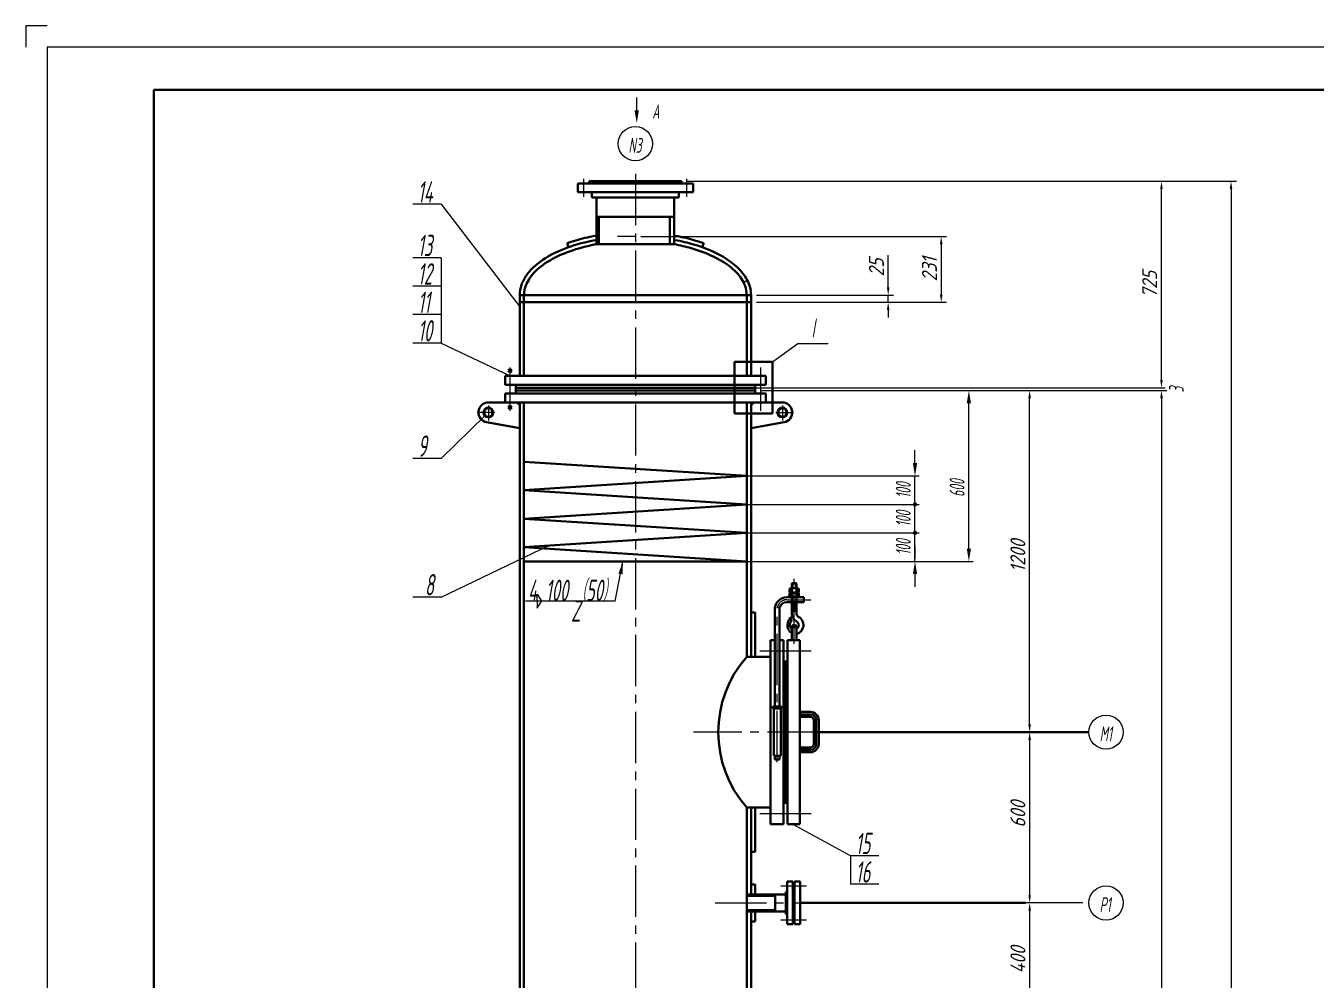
# Model space of a CAD drawing. Header units: millimetres. Extents: x 544 to 9604, y 545 to 13245.
# Drawn here: x 544 to 5074, y 9893 to 13245 of the extents above; entities that cross this region are included whole.
import ezdxf

# ---------------------------------------------------------------- set-up
doc = ezdxf.new("R2010")
doc.units = ezdxf.units.MM
doc.header["$LTSCALE"] = 15
doc.header["$PDMODE"] = 3
doc.header["$PDSIZE"] = 5
doc.linetypes.add('CENTER3', pattern=[18, 12, -2, 2, -2])
for name, color, linetype, lineweight in [('中心线', 1, 'CENTER3', 13), ('文字', 2, 'Continuous', 13), ('标注线', 3, 'Continuous', 13), ('轮廓线', 7, 'Continuous', 40)]:
    doc.layers.add(name, color=color, linetype=linetype, lineweight=lineweight)
doc.styles.add('HZ2', font='gbeitc.shx', dxfattribs={"width": 0.66, "bigfont": 'gbcbig.shx'})
doc.styles.add('工程字', font='gbeitc.shx', dxfattribs={"bigfont": 'gbcbig.shx'})
doc.dimstyles.new('工程标注', dxfattribs={"dimscale": 15, "dimtxt": 3.5, "dimasz": 1.8, "dimexe": 1.25, "dimexo": 1.25, "dimgap": 1, "dimtad": 1, "dimdsep": 46, "dimtxsty": '工程字', "dimcen": 2.5, "dimadec": 0, "dimazin": 0, "dimtfac": 1, "dimtmove": 0, "dimatfit": 3, "dimfxl": 0, "dimarcsym": 0})

# ---------------------------------------------------------------- blocks, each defined once
blk = doc.blocks.new('*D97')
at = {"layer": 'Defpoints', "color": 0}
for p in [(2845.7, 12699.3), (4545.6, 2689.3), (4774.8, 2689.3)]:
    blk.add_point(p, dxfattribs=at)
at = {"layer": '标注线', "color": 0, "lineweight": -2}
for p, q in [((2864.4, 12699.3), (4793.6, 12699.3)), ((4774.8, 12672.3), (4774.8, 2716.3)), ((4564.3, 2689.3), (4793.6, 2689.3))]:
    blk.add_line(p, q, dxfattribs=at)
at = {"layer": '标注线', "color": 0}
for points in [[(4770.3, 12672.3), (4779.3, 12672.3), (4774.8, 12699.3)], [(4770.3, 2716.3), (4779.3, 2716.3), (4774.8, 2689.3)]]:
    blk.add_solid(points, dxfattribs=at)
at = {"layer": '标注线', "color": 0, "insert": (4730.3, 8193.5), "char_height": 52.5, "attachment_point": 5, "rotation": 90, "style": '工程字'}
blk.add_mtext('~10003', dxfattribs=at)
blk = doc.blocks.new('*D98')
at = {"layer": 'Defpoints', "color": 0}
for p in [(3726.1, 11964.3), (4273.1, 4189.3), (4530.6, 4189.3)]:
    blk.add_point(p, dxfattribs=at)
at = {"layer": '标注线', "color": 0, "lineweight": -2}
for p, q in [((3744.9, 11964.3), (4549.3, 11964.3)), ((4530.6, 11937.3), (4530.6, 4216.3)), ((4291.8, 4189.3), (4549.3, 4189.3))]:
    blk.add_line(p, q, dxfattribs=at)
at = {"layer": '标注线', "color": 0}
for points in [[(4526.1, 11937.3), (4535.1, 11937.3), (4530.6, 11964.3)], [(4526.1, 4216.3), (4535.1, 4216.3), (4530.6, 4189.3)]]:
    blk.add_solid(points, dxfattribs=at)
at = {"layer": '标注线', "color": 0, "insert": (4489.3, 8076.8), "char_height": 52.5, "attachment_point": 5, "rotation": 90, "style": '工程字'}
blk.add_mtext('7775', dxfattribs=at)
blk = doc.blocks.new('*D114')
at = {"layer": 'Defpoints', "color": 0}
for p in [(4067.8, 10764.3), (4067.8, 10164.3), (4273.9, 10164.3)]:
    blk.add_point(p, dxfattribs=at)
at = {"layer": '标注线', "color": 0, "lineweight": -2}
for p, q in [((4049.1, 10764.3), (4049.1, 10764.3)), ((4067.8, 10737.3), (4067.8, 10191.3)), ((4255.1, 10164.3), (4049.1, 10164.3))]:
    blk.add_line(p, q, dxfattribs=at)
at = {"layer": '标注线', "color": 0}
for points in [[(4063.3, 10737.3), (4072.3, 10737.3), (4067.8, 10764.3)], [(4063.3, 10191.3), (4072.3, 10191.3), (4067.8, 10164.3)]]:
    blk.add_solid(points, dxfattribs=at)
at = {"layer": '标注线', "color": 0, "insert": (4026.6, 10475.9), "char_height": 52.5, "attachment_point": 5, "rotation": 90, "style": '工程字'}
blk.add_mtext('600', dxfattribs=at)
blk = doc.blocks.new('*D82')
at = {"layer": 'Defpoints', "color": 0}
for p in [(4068, 10164.3), (4082.7, 10164.3), (3074.7, 9764.3)]:
    blk.add_point(p, dxfattribs=at)
at = {"layer": '标注线', "color": 0, "lineweight": -2}
for p, q in [((4063.9, 10164.3), (4049.2, 10164.3)), ((4068, 9791.3), (4068, 10137.3)), ((3093.4, 9764.3), (4086.7, 9764.3))]:
    blk.add_line(p, q, dxfattribs=at)
at = {"layer": '标注线', "color": 0}
for points in [[(4063.5, 10137.3), (4072.5, 10137.3), (4068, 10164.3)], [(4063.5, 9791.3), (4072.5, 9791.3), (4068, 9764.3)]]:
    blk.add_solid(points, dxfattribs=at)
at = {"layer": '标注线', "color": 0, "insert": (4026.7, 9964.3), "char_height": 52.5, "attachment_point": 5, "rotation": 90, "style": '工程字'}
blk.add_mtext('400', dxfattribs=at)
blk = doc.blocks.new('*D90')
at = {"layer": 'Defpoints', "color": 0}
for p in [(3103.7, 11964.3), (4067.8, 11964.3), (4030.8, 10764.3)]:
    blk.add_point(p, dxfattribs=at)
at = {"layer": '标注线', "color": 0, "lineweight": -2}
for p, q in [((3122.4, 11964.3), (4086.6, 11964.3)), ((4067.8, 10791.3), (4067.8, 11937.3)), ((4049.5, 10764.3), (4086.6, 10764.3))]:
    blk.add_line(p, q, dxfattribs=at)
at = {"layer": '标注线', "color": 0}
for points in [[(4063.3, 11937.3), (4072.3, 11937.3), (4067.8, 11964.3)], [(4063.3, 10791.3), (4072.3, 10791.3), (4067.8, 10764.3)]]:
    blk.add_solid(points, dxfattribs=at)
at = {"layer": '标注线', "color": 0, "insert": (4026.6, 11383.1), "char_height": 52.5, "attachment_point": 5, "rotation": 90, "style": '工程字'}
blk.add_mtext('1200', dxfattribs=at)
blk = doc.blocks.new('*D93')
at = {"layer": 'Defpoints', "color": 0}
for p in [(4530.5, 12699.3), (4530.5, 12699.3), (4530.5, 11974.3)]:
    blk.add_point(p, dxfattribs=at)
at = {"layer": '标注线', "color": 0, "lineweight": -2}
blk.add_line((4530.5, 12001.3), (4530.5, 12672.3), dxfattribs=at)
at = {"layer": '标注线', "color": 0}
for points in [[(4526, 12672.3), (4535, 12672.3), (4530.5, 12699.3)], [(4526, 12001.3), (4535, 12001.3), (4530.5, 11974.3)]]:
    blk.add_solid(points, dxfattribs=at)
at = {"layer": '标注线', "color": 0, "insert": (4489.2, 12336.8), "char_height": 52.5, "attachment_point": 5, "rotation": 90, "style": '工程字'}
blk.add_mtext('725', dxfattribs=at)
blk = doc.blocks.new('*D163')
at = {"layer": 'Defpoints', "color": 0}
for p in [(3089.7, 12299.2), (3571.2, 12299.2), (3089.7, 12274.3)]:
    blk.add_point(p, dxfattribs=at)
at = {"layer": '标注线', "color": 0, "lineweight": -2}
for p, q in [((3571.2, 12326.2), (3571.2, 12440.1)), ((3108.4, 12299.2), (3589.9, 12299.2)), ((3571.2, 12274.3), (3571.2, 12299.2)), ((3108.4, 12274.3), (3589.9, 12274.3)), ((3571.2, 12247.3), (3571.2, 12220.3))]:
    blk.add_line(p, q, dxfattribs=at)
at = {"layer": '标注线', "color": 0}
for points in [[(3566.7, 12326.2), (3575.7, 12326.2), (3571.2, 12299.2)], [(3566.7, 12247.3), (3575.7, 12247.3), (3571.2, 12274.3)]]:
    blk.add_solid(points, dxfattribs=at)
at = {"layer": '标注线', "color": 0, "insert": (3529.9, 12396.6), "char_height": 52.5, "attachment_point": 5, "rotation": 90, "style": '工程字'}
blk.add_mtext('25', dxfattribs=at)
blk = doc.blocks.new('*D164')
at = {"layer": 'Defpoints', "color": 0}
for p in [(2683.7, 12505.3), (3089.7, 12274.3), (3757.4, 12274.3)]:
    blk.add_point(p, dxfattribs=at)
at = {"layer": '标注线', "color": 0, "lineweight": -2}
for p, q in [((2702.4, 12505.3), (3776.1, 12505.3)), ((3757.4, 12478.3), (3757.4, 12301.3)), ((3108.4, 12274.3), (3776.1, 12274.3))]:
    blk.add_line(p, q, dxfattribs=at)
at = {"layer": '标注线', "color": 0}
for points in [[(3752.9, 12478.3), (3761.9, 12478.3), (3757.4, 12505.3)], [(3752.9, 12301.3), (3761.9, 12301.3), (3757.4, 12274.3)]]:
    blk.add_solid(points, dxfattribs=at)
at = {"layer": '标注线', "color": 0, "insert": (3716.1, 12389.8), "char_height": 52.5, "attachment_point": 5, "rotation": 90, "style": '工程字'}
blk.add_mtext('231', dxfattribs=at)

msp = doc.modelspace()

# ---------------------------------------------------------------- linework, layer by layer
for p, q in [((9528.774, 13170.427), (618.774, 13170.427)), ((618.774, 13170.427), (618.774, 619.828))]:
    msp.add_line(p, q)
msp.add_lwpolyline([(618.774, 13245.427), (543.774, 13245.427), (543.774, 13170.427)])
at = {"layer": '中心线', "color": 1}
for p, q in [((2502.68, 12644.51), (2502.68, 12707.419)), ((2683.68, 12725.652), (2683.68, 1221.259)), ((2864.68, 12644.51), (2864.68, 12707.419)), ((2243.68, 11893.527), (2243.68, 12045.407)), ((3123.68, 11893.527), (3123.68, 12045.407)), ((2190.346, 11887.316), (2128.754, 11887.316)), ((2167.68, 11911.823), (2167.68, 11859.353)), ((3177.014, 11887.316), (3238.606, 11887.316)), ((3199.68, 11911.823), (3199.68, 11859.353)), ((3120.983, 11050.159), (3313.503, 11050.159)), ((3327.243, 10764.316), (2888.138, 10764.316)), ((3120.983, 10478.473), (3326.43, 10478.473)), ((3194.689, 10224.106), (3284.68, 10224.106)), ((2963.635, 10164.316), (3262.68, 10164.316)), ((3194.689, 10104.526), (3284.68, 10104.526))]:
    msp.add_line(p, q, dxfattribs=at)
at = {"layer": '中心线'}
for p, q in [((3241.221, 11074.453), (3241.221, 11302.744)), ((3181.883, 10659.243), (3181.883, 11201.131)), ((3214.997, 11229.641), (3299.531, 11229.641))]:
    msp.add_line(p, q, dxfattribs=at)
msp.add_arc((3216.378, 11194.552), 35.116, 92.252894, 169.201366, dxfattribs=at)
at = {"layer": '文字'}
for p, q in [((2688.384, 12948.015), (2688.384, 12993.015)), ((2001.967, 12618.611), (1901.967, 12618.611)), ((2001.967, 12618.611), (2277.68, 12257.816)), ((2002.231, 12430.884), (1902.231, 12430.884)), ((2002.231, 12430.884), (2002.231, 12130.884)), ((2002.231, 12330.884), (1902.231, 12330.884)), ((2002.231, 12230.884), (1902.231, 12230.884)), ((2002.231, 12130.884), (1902.231, 12130.884)), ((2002.231, 12130.884), (2243.68, 12016.316)), ((3164.624, 12064.71), (3253.479, 12129.387)), ((3253.479, 12129.387), (3360.28, 12129.387)), ((2002.231, 11726.095), (2155.44, 11875.518)), ((2002.231, 11726.095), (1902.231, 11726.095)), ((2002.231, 11238.819), (2379.607, 11419.56)), ((2612.603, 11224.324), (2640.085, 11364.316)), ((2002.231, 11238.819), (1902.231, 11238.819)), ((2338.824, 11248.874), (2354.376, 11224.324)), ((2338.824, 11224.324), (2338.824, 11248.874)), ((2612.603, 11224.324), (2298.529, 11224.324)), ((2338.824, 11224.324), (2338.824, 11199.774)), ((2338.824, 11199.774), (2354.376, 11224.324)), ((3438.702, 10330.231), (3232.68, 10441.816)), ((3538.702, 10330.231), (3438.702, 10330.231)), ((3438.702, 10330.231), (3438.702, 10230.231)), ((3538.702, 10230.231), (3438.702, 10230.231))]:
    msp.add_line(p, q, dxfattribs=at)
for centre in [(2683.68, 12831.234), (4336.064, 10764.316), (4336.064, 10164.316)]:
    msp.add_circle(centre, 60, dxfattribs=at)
for points in [[(2680.884, 12948.015), (2695.884, 12948.015), (2688.384, 12903.015)], [(2624.149, 11321.382), (2638.875, 11318.53), (2640.068, 11364.135)]]:
    msp.add_solid(points, dxfattribs=at)
at = {"layer": '标注线'}
for p, q in [((2683.68, 12505.316), (2620.441, 12505.316)), ((3103.68, 11974.316), (4543.454, 11974.316)), ((3265.417, 11964.316), (3869.462, 11964.316)), ((3854.462, 11409.316), (3854.462, 11919.316)), ((3665.355, 11709.343), (3665.355, 11754.343)), ((3074.244, 11664.343), (3680.355, 11664.343)), ((3665.355, 11469.493), (3665.355, 11664.343)), ((3665.355, 11609.343), (3665.355, 11654.343)), ((3074.244, 11564.343), (3680.355, 11564.343)), ((3074.68, 11564.316), (3680.355, 11564.316)), ((3074.244, 11464.343), (3680.355, 11464.343)), ((3074.68, 11464.316), (3680.355, 11464.316)), ((3665.355, 11364.316), (3665.355, 11469.493)), ((3665.355, 11419.316), (3665.355, 11374.316)), ((3074.68, 11364.316), (3680.355, 11364.316)), ((3602.657, 11364.316), (3869.462, 11364.316)), ((3665.355, 11319.316), (3665.355, 11274.316))]:
    msp.add_line(p, q, dxfattribs=at)
at = {"layer": '标注线', "const_width": 7.5}
for points in [[(3661.605, 11564.316, 1), (3669.105, 11564.316, 1)], [(3661.605, 11464.316, 1), (3669.105, 11464.316, 1)]]:
    msp.add_lwpolyline(points, format="xyb", close=True, dxfattribs=at)
at = {"layer": '标注线'}
for points in [[(3846.962, 11919.316), (3861.962, 11919.316), (3854.462, 11964.316)], [(3657.855, 11709.343), (3672.855, 11709.343), (3665.355, 11664.343)], [(3846.962, 11409.316), (3861.962, 11409.316), (3854.462, 11364.316)], [(3657.855, 11319.316), (3672.855, 11319.316), (3665.355, 11364.316)]]:
    msp.add_solid(points, dxfattribs=at)
at = {"layer": '轮廓线'}
for p, q in [((993.774, 13020.427), (9378.774, 13020.427)), ((993.774, 769.828), (993.774, 13020.427)), ((2683.68, 12691.316), (2481.18, 12691.316)), ((2481.18, 12660.816), (2481.18, 12691.316)), ((2683.68, 12699.316), (2521.68, 12699.316)), ((2521.68, 12699.316), (2521.68, 12691.316)), ((2683.68, 12699.316), (2845.68, 12699.316)), ((2683.68, 12691.316), (2886.18, 12691.316)), ((2845.68, 12691.316), (2845.68, 12699.316)), ((2886.18, 12660.816), (2886.18, 12691.316)), ((2683.68, 12660.816), (2481.18, 12660.816)), ((2531.18, 12642.316), (2531.18, 12660.816)), ((2683.68, 12642.316), (2531.18, 12642.316)), ((2547.18, 12574.316), (2547.18, 12642.316)), ((2683.68, 12660.816), (2886.18, 12660.816)), ((2683.68, 12642.316), (2836.18, 12642.316)), ((2820.179, 12574.316), (2820.179, 12642.316)), ((2836.18, 12642.316), (2836.18, 12660.816)), ((2685.68, 12574.316), (2547.18, 12574.316)), ((2547.18, 12574.316), (2547.18, 12478.155)), ((2555.98, 12478.155), (2555.98, 12574.316)), ((2683.68, 12574.316), (2820.179, 12574.316)), ((2805.179, 12574.316), (2805.179, 12478.156)), ((2820.179, 12574.316), (2820.179, 12478.156)), ((2443.68, 12481.673), (2448.739, 12467.55)), ((2547.18, 12478.155), (2820.179, 12478.155)), ((2923.68, 12481.673), (2918.621, 12467.55)), ((3063.535, 12344.093), (3063.985, 12343.2)), ((3066.215, 12345.442), (3068.751, 12346.72)), ((3074.249, 12349.489), (3071.713, 12348.212)), ((3076.928, 12350.839), (3077.378, 12349.946)), ((2277.68, 12299.316), (3089.68, 12299.316)), ((2277.68, 12299.316), (2277.68, 12016.316)), ((2292.68, 12299.316), (2292.68, 12016.316)), ((3074.68, 12299.178), (3074.68, 12016.316)), ((3087.797, 12299.316), (3089.68, 12299.316)), ((3089.68, 12299.178), (3089.68, 12016.316)), ((2277.68, 12274.316), (3089.68, 12274.316)), ((3031.893, 11883.396), (3031.893, 12064.71)), ((3031.893, 12064.71), (3164.624, 12064.71)), ((3164.624, 12064.71), (3164.624, 11883.396)), ((2683.68, 12016.316), (2226.18, 12016.316)), ((2226.18, 12016.316), (2226.18, 11984.316)), ((2250.154, 12028.782), (2237.392, 12039.485)), ((2237.392, 12028.952), (2249.984, 12039.485)), ((2683.68, 12016.316), (3141.18, 12016.316)), ((3141.18, 12016.316), (3141.18, 11984.316)), ((2683.68, 11984.316), (2226.18, 11984.316)), ((2263.68, 11984.316), (2263.68, 11974.316)), ((2263.68, 11974.316), (3103.68, 11974.316)), ((2263.68, 11974.316), (3103.68, 11974.316)), ((2263.68, 11974.316), (2287.68, 11974.316)), ((2263.68, 11954.316), (2263.68, 11974.316)), ((2263.68, 11964.316), (3103.68, 11964.316)), ((2287.68, 11964.316), (2263.68, 11964.316)), ((2683.68, 11984.316), (3141.18, 11984.316)), ((3103.68, 11984.316), (3103.68, 11974.316)), ((3103.68, 11954.316), (3103.68, 11974.316)), ((2167.68, 11922.316), (2267.68, 11922.316)), ((2683.68, 11954.316), (2226.18, 11954.316)), ((2226.18, 11922.316), (2226.18, 11954.316)), ((2683.68, 11922.316), (2226.18, 11922.316)), ((2267.68, 11922.316), (2277.68, 11912.316)), ((2277.68, 6300.816), (2277.68, 11922.316)), ((2292.68, 6300.816), (2292.68, 11922.316)), ((2683.68, 11954.316), (3141.18, 11954.316)), ((2683.68, 11922.316), (3141.18, 11922.316)), ((3074.68, 11029.316), (3074.68, 11922.316)), ((3089.68, 11029.316), (3089.68, 11922.316)), ((3099.68, 11922.316), (3089.68, 11912.316)), ((3199.68, 11922.316), (3099.68, 11922.316)), ((3141.18, 11922.316), (3141.18, 11954.316)), ((2250.154, 11910.272), (2237.392, 11899.569)), ((2237.392, 11910.102), (2249.984, 11899.569)), ((2277.68, 11912.316), (2277.68, 11832.316)), ((3164.624, 11883.396), (3031.893, 11883.396)), ((2277.68, 11832.316), (2161.584, 11852.851)), ((3089.68, 11832.316), (3205.776, 11852.851)), ((3075.011, 11664.336), (2292.68, 11713.987)), ((3074.571, 11664.364), (2292.68, 11613.946)), ((3074.68, 11564.316), (2292.68, 11613.946)), ((3074.571, 11564.364), (2292.68, 11513.946)), ((3074.68, 11464.316), (2292.68, 11513.946)), ((3074.571, 11464.364), (2292.6, 11413.951)), ((3074.68, 11364.316), (2292.68, 11413.946)), ((2292.68, 11364.316), (3074.68, 11364.316)), ((3235.711, 11288.083), (3232.887, 11285.893)), ((3249.555, 11285.893), (3232.887, 11285.893)), ((3232.887, 11269.642), (3232.887, 11285.893)), ((3235.711, 11269.642), (3235.711, 11288.083)), ((3246.731, 11288.083), (3235.711, 11288.083)), ((3246.731, 11269.642), (3246.731, 11288.083)), ((3246.731, 11288.083), (3249.555, 11285.893)), ((3249.555, 11269.642), (3249.555, 11285.893)), ((3214.997, 11237.975), (3274.556, 11237.975)), ((3220.016, 11237.975), (3220.016, 11239.641)), ((3220.016, 11239.641), (3262.426, 11239.641)), ((3228.018, 11269.642), (3224.959, 11268.168)), ((3224.959, 11256.116), (3224.959, 11268.168)), ((3228.018, 11254.642), (3224.959, 11256.116)), ((3228.018, 11254.642), (3224.959, 11253.167)), ((3224.959, 11253.167), (3224.959, 11241.116)), ((3224.959, 11241.116), (3228.018, 11239.641)), ((3228.018, 11269.642), (3254.424, 11269.642)), ((3228.018, 11254.642), (3254.424, 11254.642)), ((3232.887, 11256.465), (3232.887, 11267.819)), ((3232.887, 11256.465), (3232.887, 11267.819)), ((3232.887, 11241.465), (3232.887, 11252.818)), ((3232.887, 11180.191), (3232.887, 11240.306)), ((3249.555, 11256.465), (3249.555, 11267.819)), ((3249.555, 11256.465), (3249.555, 11267.819)), ((3249.555, 11241.465), (3249.555, 11252.818)), ((3249.555, 11180.191), (3249.555, 11240.306)), ((3257.483, 11268.168), (3254.424, 11269.642)), ((3254.424, 11254.642), (3257.483, 11256.116)), ((3257.483, 11253.167), (3254.424, 11254.642)), ((3254.424, 11239.641), (3257.483, 11241.116)), ((3257.483, 11256.116), (3257.483, 11268.168)), ((3257.483, 11241.116), (3257.483, 11253.167)), ((3262.426, 11237.975), (3262.426, 11239.641)), ((3274.556, 11221.307), (3274.556, 11237.975)), ((3173.55, 10853.906), (3173.55, 11201.369)), ((3190.217, 10853.906), (3190.217, 11200.777)), ((3214.997, 11221.307), (3274.556, 11221.307)), ((3249.555, 11190.163), (3232.887, 11190.163)), ((3235.711, 11190.163), (3235.711, 11221.307)), ((3246.731, 11190.163), (3246.731, 11221.307)), ((3104.68, 11184.316), (3089.68, 11184.316)), ((3104.68, 11029.316), (3104.68, 11184.316)), ((3224.875, 11168.394), (3233.477, 11154.113)), ((3252.584, 11132.802), (3229.164, 11132.802)), ((3232.887, 11087.243), (3232.887, 11132.802)), ((3249.555, 11087.243), (3249.555, 11132.802)), ((3157.741, 11008.907), (3157.741, 11087.243)), ((3157.741, 11008.907), (3157.741, 11087.243)), ((3157.741, 11087.243), (3173.55, 11087.243)), ((3157.741, 11087.243), (3169.434, 11087.243)), ((3190.217, 11087.243), (3203.328, 11087.243)), ((3203.328, 10764.316), (3203.328, 11087.243)), ((3217.495, 10764.316), (3217.495, 11087.243)), ((3217.495, 11087.243), (3260.574, 11087.243)), ((3217.495, 11087.243), (3217.495, 11026.911)), ((3249.555, 11087.243), (3232.887, 11087.243)), ((3260.574, 11087.243), (3260.574, 10441.388)), ((3157.741, 11029.316), (3074.68, 11029.316)), ((3157.741, 11008.907), (3157.741, 10764.316)), ((3203.328, 11012.241), (3209.193, 11012.241)), ((3209.193, 11012.241), (3209.193, 10764.316)), ((3210.828, 11009.786), (3209.193, 11009.786)), ((3210.828, 11012.241), (3217.495, 11012.241)), ((3210.828, 10764.316), (3210.828, 11012.241)), ((3166.646, 10853.906), (3196.738, 10853.906)), ((3166.646, 10847.656), (3166.646, 10853.906)), ((3166.646, 10847.656), (3196.738, 10847.656)), ((3169.535, 10680.975), (3169.535, 10847.656)), ((3173.354, 10847.656), (3177.882, 10847.656)), ((3194.232, 10680.975), (3194.232, 10847.656)), ((3196.738, 10847.656), (3196.184, 10847.656)), ((3196.738, 10853.906), (3196.738, 10847.656)), ((3298.075, 10835.151), (3260.574, 10835.151)), ((3260.574, 10826.818), (3298.075, 10826.818)), ((3260.574, 10818.484), (3298.075, 10818.484)), ((3310.576, 10722.648), (3310.576, 10805.984)), ((3318.909, 10722.648), (3318.909, 10805.984)), ((3327.243, 10722.648), (3327.243, 10805.984)), ((3157.741, 10764.316), (3157.741, 10441.388)), ((3203.328, 10764.316), (3203.328, 10441.388)), ((3209.193, 10516.391), (3209.193, 10764.316)), ((3210.828, 10764.316), (3210.828, 10516.391)), ((3217.495, 10764.316), (3217.495, 10441.388)), ((3323.429, 10764.316), (4276.064, 10764.316)), ((3260.574, 10710.147), (3298.075, 10710.147)), ((3260.574, 10701.814), (3298.075, 10701.814)), ((3298.075, 10693.48), (3260.574, 10693.48)), ((3194.232, 10680.975), (3169.535, 10680.975)), ((3173.55, 10668.475), (3173.55, 10680.975)), ((3173.55, 10668.475), (3190.217, 10668.475)), ((3190.217, 10668.475), (3190.217, 10680.975)), ((3203.328, 10516.391), (3209.193, 10516.391)), ((3210.828, 10518.845), (3209.193, 10518.845)), ((3210.828, 10516.391), (3217.495, 10516.391)), ((3074.68, 9471.316), (3074.68, 10499.316)), ((3157.741, 10499.316), (3074.68, 10499.316)), ((3089.68, 10194.316), (3089.68, 10499.316)), ((3104.68, 10499.316), (3104.68, 10344.316)), ((3157.741, 10441.388), (3203.328, 10441.388)), ((3217.495, 10441.388), (3260.574, 10441.388)), ((3104.68, 10344.316), (3089.68, 10344.316)), ((3216.68, 10239.316), (3236.68, 10239.316)), ((3216.68, 10164.316), (3216.68, 10239.316)), ((3236.68, 10164.316), (3236.68, 10239.316)), ((3242.68, 10164.316), (3242.68, 10239.316)), ((3262.68, 10239.316), (3242.68, 10239.316)), ((3262.68, 10164.316), (3262.68, 10239.316)), ((3174.68, 10194.316), (3074.68, 10194.316)), ((3104.68, 10229.316), (3089.68, 10229.316)), ((3104.68, 10194.316), (3104.68, 10229.316)), ((3174.68, 10194.316), (3211.68, 10194.316)), ((3174.68, 10164.316), (3174.68, 10194.316)), ((3211.68, 10203.316), (3216.68, 10203.316)), ((3211.68, 10164.316), (3211.68, 10203.316)), ((3236.68, 10210.316), (3239.68, 10210.316)), ((3239.68, 10164.316), (3239.68, 10210.316)), ((3239.68, 10164.316), (3239.68, 10210.316)), ((3242.68, 10210.316), (3239.68, 10210.316)), ((3174.68, 10189.316), (3074.68, 10189.316)), ((3174.68, 10164.316), (3174.68, 10134.316)), ((3211.68, 10164.316), (3211.68, 10125.316)), ((3216.68, 10164.316), (3216.68, 10089.316)), ((3236.68, 10164.316), (3236.68, 10089.316)), ((3239.68, 10164.316), (3239.68, 10118.316)), ((3239.68, 10164.316), (3239.68, 10118.316)), ((3242.68, 10164.316), (3242.68, 10089.316)), ((3262.68, 10164.316), (4052.825, 10164.316)), ((3262.68, 10164.316), (3262.68, 10089.316)), ((3174.68, 10139.316), (3074.68, 10139.316)), ((3174.68, 10134.316), (3074.68, 10134.316)), ((3089.68, 9471.316), (3089.68, 10134.316)), ((3104.68, 10134.316), (3104.68, 10099.316)), ((3174.68, 10134.316), (3211.68, 10134.316)), ((3211.68, 10125.316), (3216.68, 10125.316)), ((3236.68, 10118.316), (3239.68, 10118.316)), ((3242.68, 10118.316), (3239.68, 10118.316)), ((3104.68, 10099.316), (3089.68, 10099.316)), ((3216.68, 10089.316), (3236.68, 10089.316)), ((3262.68, 10089.316), (3242.68, 10089.316))]:
    msp.add_line(p, q, dxfattribs=at)
for centre, radius, start, end in [((2167.68, 11887.316), 35, 90, 259.969319), ((3199.68, 11887.316), 35, 280.030681, 90), ((2167.68, 11887.316), 17, 0, 180), ((2167.68, 11887.316), 17, 180, 0), ((2167.68, 11887.316), 15, 0, 180), ((2167.68, 11887.316), 15, 180, 0), ((3199.68, 11887.316), 17, 0, 180), ((3199.68, 11887.316), 17, 180, 0), ((3199.68, 11887.316), 15, 0, 180), ((3199.68, 11887.316), 15, 180, 0), ((3216.354, 11194.671), 43.325, 91.79412, 171.106035), ((3228.243, 11262.83), 6.816, 47.049011, 91.893692), ((3228.243, 11261.454), 6.816, 268.106308, 312.950989), ((3228.243, 11247.829), 6.816, 47.049011, 91.893692), ((3228.243, 11246.454), 6.816, 268.106308, 312.950989), ((3241.221, 11249.687), 19.955, 65.316035, 114.683965), ((3241.221, 11274.597), 19.955, 245.316035, 294.683965), ((3241.221, 11234.686), 19.955, 65.316035, 114.683965), ((3241.221, 11259.597), 19.955, 245.316035, 294.683965), ((3254.199, 11262.83), 6.816, 88.106308, 132.950989), ((3254.199, 11261.454), 6.816, 227.049011, 271.893692), ((3254.199, 11247.829), 6.816, 88.106308, 132.950989), ((3254.199, 11246.454), 6.816, 227.049011, 271.893692), ((3216.416, 11194.375), 26.97, 93.015469, 166.268033), ((3249.775, 11140.303), 32.501, 120.194342, 238.693715), ((3241.221, 11140.303), 15.834, 120.194342, 238.243136), ((3262.055, 11180.191), 29.168, 180, 242.421532), ((3241.221, 11140.303), 15.834, 301.756864, 62.421532), ((3262.055, 11180.191), 12.5, 180, 242.421532), ((3241.221, 11140.303), 32.501, 284.857166, 62.421532), ((3241.221, 11132.802), 8.334, 0, 180), ((3375.805, 10764.316), 401.125, 138.65115, 221.34885), ((3298.075, 10805.984), 29.168, 360, 90), ((3298.075, 10805.984), 20.834, 0, 90), ((3298.075, 10805.984), 12.5, 360, 90), ((3298.075, 10722.648), 20.834, 270, 0), ((3298.075, 10722.648), 12.5, 270, 360), ((3298.075, 10722.648), 29.168, 270, 0)]:
    msp.add_arc(centre, radius, start, end, dxfattribs=at)
for points, knots in [([(2443.68, 12481.673), (2463.631, 12488.819), (2484.741, 12495.048), (2518.184, 12503.012), (2529.872, 12505.473), (2547.18, 12507.659)], [7.23238189, 7.23238189, 7.23238189, 7.23238189, 7.409238966, 7.409238966, 7.501384242, 7.501384242, 7.501384242, 7.501384242]), ([(2923.68, 12481.673), (2903.729, 12488.819), (2882.618, 12495.048), (2849.176, 12503.012), (2837.488, 12505.473), (2820.18, 12507.659)], [7.23238189, 7.23238189, 7.23238189, 7.23238189, 7.409238966, 7.409238966, 7.501384242, 7.501384242, 7.501384242, 7.501384242]), ([(2277.68, 12299.316), (2277.68, 12311.477), (2279.788, 12323.664), (2288.082, 12347.488), (2294.262, 12359.15), (2310.391, 12381.598), (2320.316, 12392.387), (2353.484, 12421.58), (2380.877, 12438.62), (2440.881, 12465.767), (2472.444, 12476.464), (2518.752, 12487.797), (2531.488, 12490.518), (2547.18, 12492.907)], [6.28318531, 6.28318531, 6.28318531, 6.28318531, 6.45545493, 6.45545493, 6.62772455, 6.62772455, 6.79999417, 6.79999417, 7.11833443, 7.11833443, 7.39856297, 7.39856297, 7.50138424, 7.50138424, 7.50138424, 7.50138424]), ([(2292.68, 12299.316), (2292.68, 12315.417), (2296.948, 12331.586), (2314.469, 12363.792), (2327.965, 12379.773), (2363.591, 12409.699), (2385.698, 12423.603), (2436.903, 12448.049), (2465.953, 12458.589), (2513.432, 12471.273), (2530.083, 12475.008), (2547.18, 12478.155)], [6.28318531, 6.28318531, 6.28318531, 6.28318531, 6.54880976, 6.54880976, 6.82019454, 6.82019454, 7.09157933, 7.09157933, 7.36296411, 7.36296411, 7.50138424, 7.50138424, 7.50138424, 7.50138424]), ([(2820.179, 12478.156), (2840.664, 12474.389), (2860.502, 12469.777), (2918.077, 12453.345), (2952.866, 12439.035), (3004.19, 12409.362), (3023.091, 12394.919), (3052.313, 12364.534), (3062.637, 12348.593), (3072.653, 12321.528), (3074.68, 12310.404), (3074.68, 12299.316)], [8.20656561, 8.20656561, 8.20656561, 8.20656561, 8.37240187, 8.37240187, 8.71153525, 8.71153525, 8.97668135, 8.97668135, 9.24182745, 9.24182745, 9.42477796, 9.42477796, 9.42477796, 9.42477796]), ([(2822.892, 12492.908), (2845.369, 12488.776), (2867.118, 12483.641), (2926.279, 12466.27), (2961.064, 12451.767), (3019.568, 12417.647), (3043.312, 12398.07), (3072.811, 12360.883), (3081.619, 12343.994), (3088.49, 12317.624), (3089.68, 12308.461), (3089.68, 12299.316)], [8.20656561, 8.20656561, 8.20656561, 8.20656561, 8.38463239, 8.38463239, 8.7158203, 8.7158203, 9.0470082, 9.0470082, 9.29523621, 9.29523621, 9.42477796, 9.42477796, 9.42477796, 9.42477796])]:
    msp.add_open_spline(points, degree=3, knots=knots, dxfattribs=at)
for points in [[(3065.99, 12345.889), (3066.44, 12344.996), (3063.535, 12344.093)], [(3074.024, 12349.936), (3074.474, 12349.043), (3076.928, 12350.839)]]:
    msp.add_solid(points, dxfattribs=at)

# ---------------------------------------------------------------- texts
at = {"layer": '文字', "style": 'HZ2', "width": 0.66}
for s, height, p in [('A', 50, (2743.014, 12919.207)), ('N3', 52.5, (2659.526, 12799.103)), ('14', 75, (1919.686, 12624.246)), ('13', 75, (1919.95, 12436.518)), ('12', 75, (1919.95, 12336.518)), ('11', 75, (1920.449, 12236.518)), ('10', 75, (1920.449, 12136.518)), ('Ⅰ', 75, (3288.774, 12143.617)), ('9', 75, (1920.449, 11731.729)), ('8', 75, (1945.025, 11244.453)), ('4', 75, (2306.891, 11224.771)), ('100 （50）', 75, (2368.846, 11224.771)), ('Z', 75, (2457.844, 11152.336)), ('M1', 52.5, (4313.608, 10732.185)), ('15', 75, (3456.92, 10335.866)), ('16', 75, (3456.92, 10235.866)), ('P1', 52.5, (4313.608, 10132.185))]:
    msp.add_text(s, height=height, dxfattribs=at).set_placement(p)
at = {"layer": '标注线', "char_height": 52.5, "attachment_point": 5, "rotation": 90, "style": 'HZ2'}
for s, insert in [('3', (4582.925, 11967.589)), ('100', (3624.105, 11614.329)), ('600', (3813.212, 11621.683)), ('100', (3624.105, 11514.329)), ('100', (3624.105, 11414.329))]:
    msp.add_mtext(s, dxfattribs=dict(at, insert=insert))
at = {"layer": '轮廓线', "insert": (3070.232, 12347.466), "char_height": 3.5, "attachment_point": 5, "style": 'HZ2'}
msp.add_mtext('6', dxfattribs=at)

# ---------------------------------------------------------------- dimensions: what is measured, and where the dimension line sits
at = {"layer": '标注线'}
dim = msp.add_linear_dim(base=(4774.843, 2689.316), p1=(2845.68, 12699.316), p2=(4545.589, 2689.316), angle=90, text='~10003', dimstyle='工程标注', dxfattribs=at)
dim.commit()
dim.dimension.update_dxf_attribs({"geometry": '*D97', "text_midpoint": (4774.843, 8193.468), "dimtype": 160})
for base, p1, p2, picture, middle in [((4530.491, 12699.316), (4530.491, 11974.316), (4530.491, 12699.316), '*D93', (4489.241, 12336.816)), ((3757.362, 12274.316), (2683.68, 12505.316), (3089.68, 12274.316), '*D164', (3716.112, 12389.816)), ((4530.589, 4189.316), (3726.116, 11964.316), (4273.053, 4189.316), '*D98', (4489.339, 8076.816)), ((4067.975, 10164.316), (3074.68, 9764.316), (4082.694, 10164.316), '*D82', (4026.725, 9964.316))]:
    dim = msp.add_linear_dim(base=base, p1=p1, p2=p2, angle=90, dimstyle='工程标注', dxfattribs=at)
    dim.commit()
    dim.dimension.update_dxf_attribs({"geometry": picture, "text_midpoint": middle})
dim = msp.add_linear_dim(base=(3571.187, 12299.178), p1=(3089.68, 12274.316), p2=(3089.68, 12299.178), angle=90, text='25', dimstyle='工程标注', dxfattribs=at)
dim.commit()
dim.dimension.update_dxf_attribs({"geometry": '*D163', "text_midpoint": (3529.937, 12396.615)})
for base, p1, p2, picture, middle in [((4067.834, 11964.316), (4030.797, 10764.316), (3103.68, 11964.316), '*D90', (4067.834, 11383.12)), ((4067.825, 10164.316), (4067.834, 10764.316), (4273.893, 10164.316), '*D114', (4067.825, 10475.859))]:
    dim = msp.add_linear_dim(base=base, p1=p1, p2=p2, angle=90, dimstyle='工程标注', dxfattribs=at)
    dim.commit()
    dim.dimension.update_dxf_attribs({"geometry": picture, "text_midpoint": middle, "dimtype": 160})

doc.saveas('drawing.dxf')
